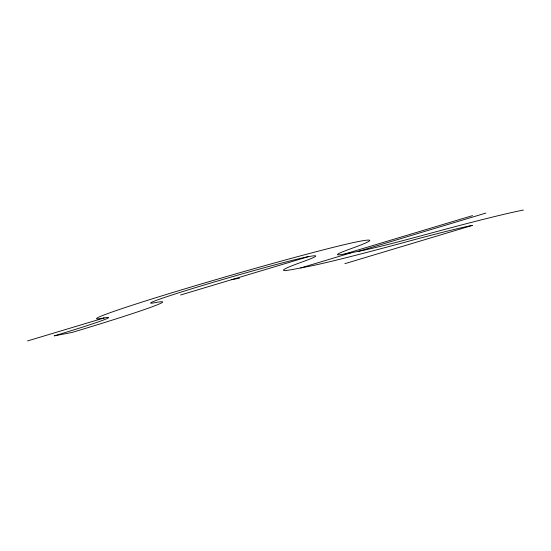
<?xml version="1.0" encoding="UTF-8"?>
<svg xmlns="http://www.w3.org/2000/svg" width="551" height="551" viewBox="0 0 551 551"><rect width="100%" height="100%" fill="white"/><g stroke="black" fill="none" stroke-linecap="round" stroke-linejoin="round"><path stroke-width="0.83" d="M27.55 340.938L104.084 317.968A140.588 4.415 -16.1 0 1 187.168 288.159A140.588 4.415 -16.1 0 1 359.183 241.386A196.824 6.185 -16.1 0 1 350.904 248.694A140.588 4.415 -16.1 0 0 344.988 253.908L358.322 251.366A140.588 4.415 -16.1 0 0 427.128 234.154A196.824 6.185 -16.1 0 1 523.45 210.062M180.611 294.992L308.167 256.704A140.588 4.415 -16.1 0 1 302.251 261.925A196.824 6.185 -16.1 0 0 293.965 269.225L307.306 266.684A196.824 6.185 -16.1 0 0 403.628 242.585A140.588 4.415 -16.1 0 1 472.427 225.373L344.878 263.667M344.988 253.908L472.538 215.62M300.632 267.958L351.655 252.64M358.322 251.366L485.879 213.079M231.634 279.681L239.403 278.193M308.167 256.704A84.351 2.652 -16.1 0 0 204.951 284.764A84.351 2.652 -16.1 0 0 155.1 302.651A140.588 4.415 -16.1 0 1 72.016 332.46L54.232 335.855A84.351 2.652 -16.1 0 0 104.084 317.968"/></g></svg>
